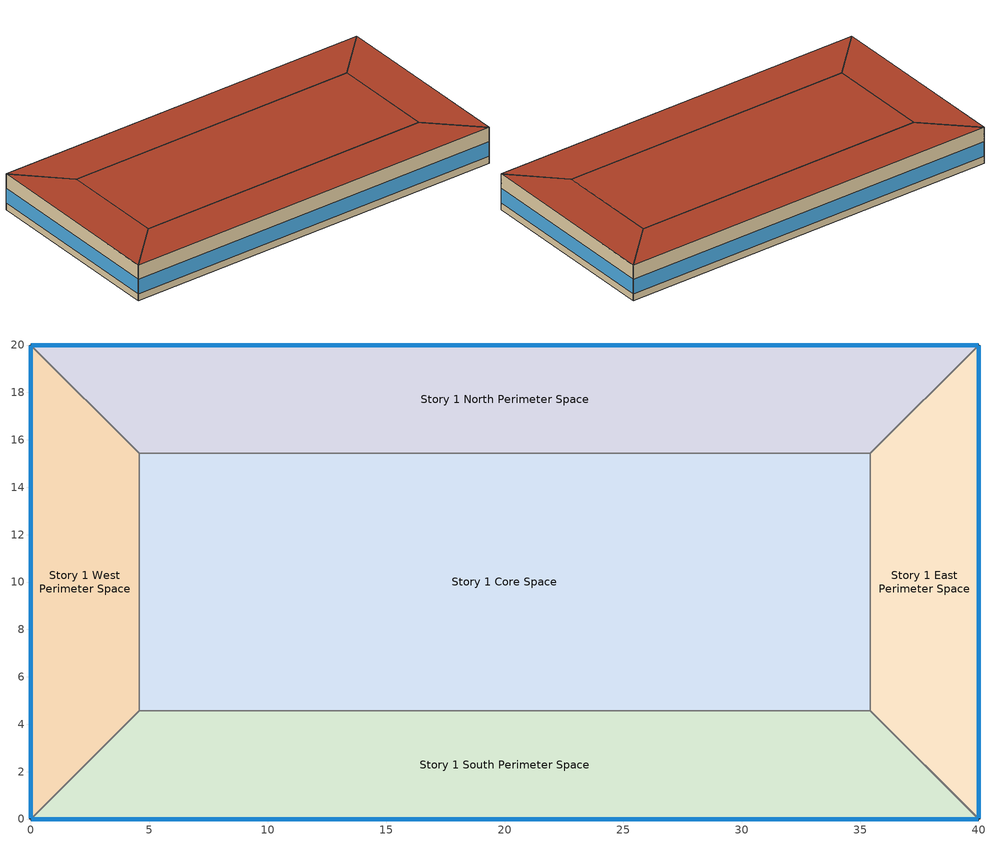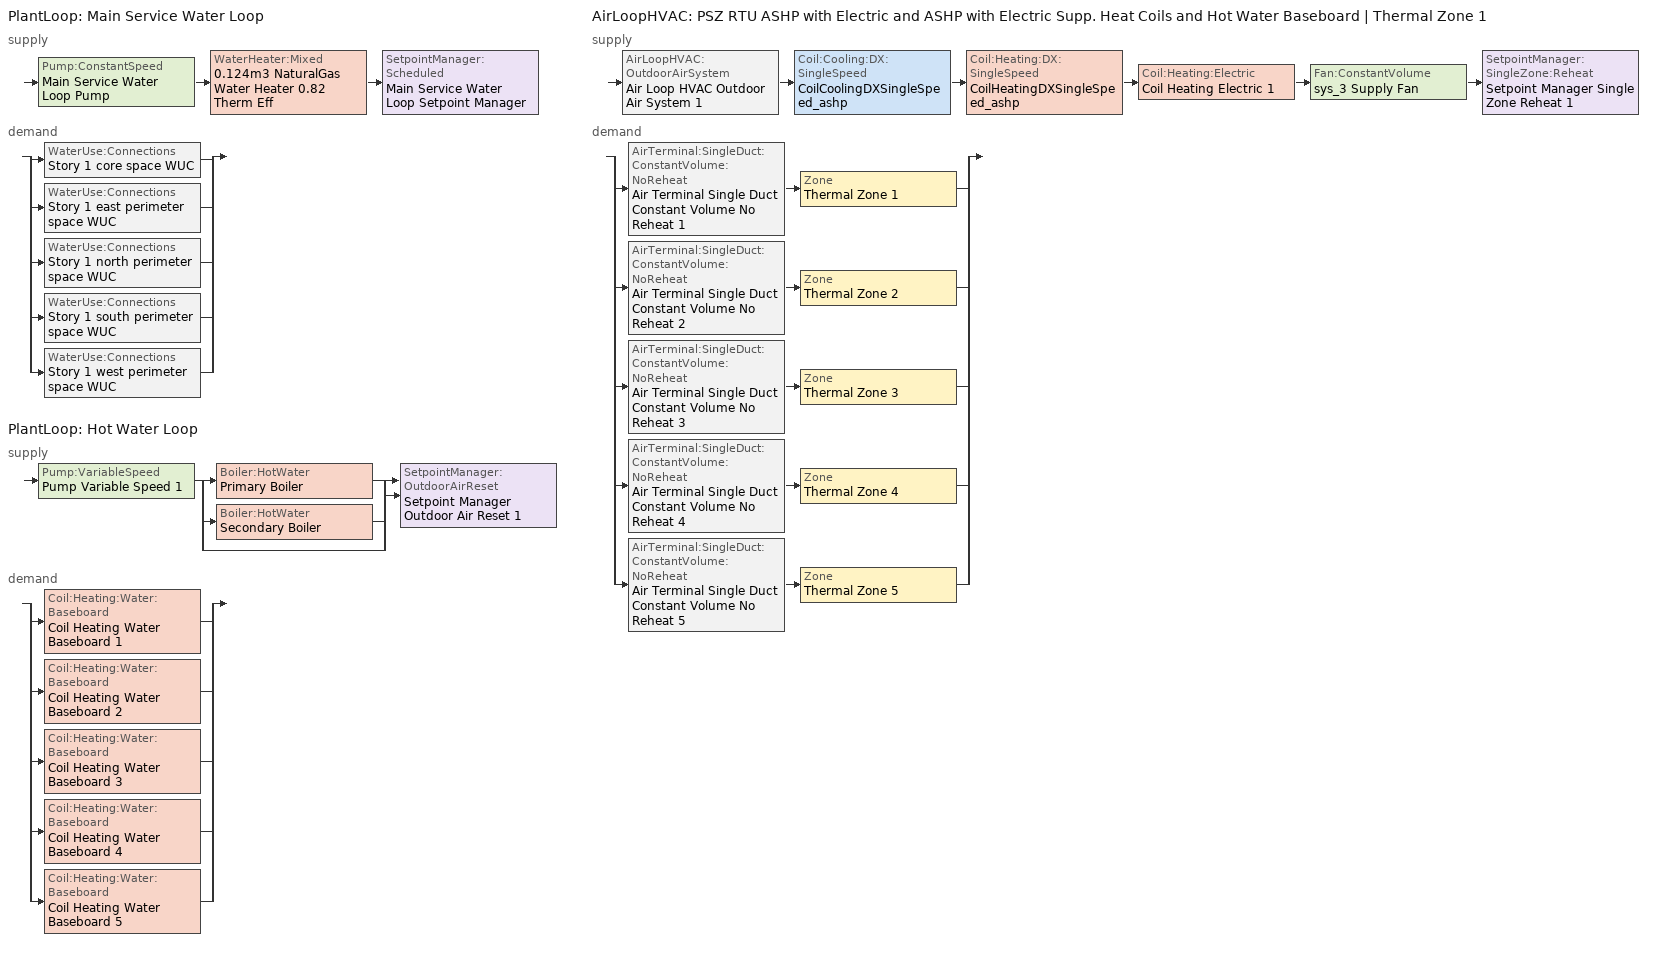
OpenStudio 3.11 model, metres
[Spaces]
Story 1 West Perimeter Space
 floor ground: 0,20 4.57,15.43 4.57,4.57 0,0 z0
 wall outside: 0,20 0,0 z0:3.8
 wall to Story 1 North Perimeter Space: 4.57,15.43 0,20 z0:3.8
 wall to Story 1 Core Space: 4.57,4.57 4.57,15.43 z0:3.8
 wall to Story 1 South Perimeter Space: 0,0 4.57,4.57 z0:3.8
 window: 0,19.97 0,0.03 z0.76:2.28
 roof outside: 0,0 4.57,4.57 4.57,15.43 0,20 z3.8
Story 1 North Perimeter Space
 floor ground: 40,20 35.43,15.43 4.57,15.43 0,20 z0
 wall outside: 40,20 0,20 z0:3.8
 wall to Story 1 East Perimeter Space: 35.43,15.43 40,20 z0:3.8
 wall to Story 1 Core Space: 4.57,15.43 35.43,15.43 z0:3.8
 window: 39.97,20 0.03,20 z0.76:2.28
 roof outside: 35.43,15.43 40,20 0,20 4.57,15.43 z3.8
Story 1 East Perimeter Space
 floor ground: 40,20 40,0 35.43,4.57 35.43,15.43 z0
 wall outside: 40,0 40,20 z0:3.8
 wall to Story 1 South Perimeter Space: 35.43,4.57 40,0 z0:3.8
 wall to Story 1 Core Space: 35.43,15.43 35.43,4.57 z0:3.8
 window: 40,0.03 40,19.97 z0.76:2.28
 roof outside: 40,0 40,20 35.43,15.43 35.43,4.57 z3.8
Story 1 South Perimeter Space
 floor ground: 35.43,4.57 40,0 0,0 4.57,4.57 z0
 wall outside: 0,0 40,0 z0:3.8
 wall to Story 1 Core Space: 35.43,4.57 4.57,4.57 z0:3.8
 window: 0.03,0 39.97,0 z0.76:2.28
 roof outside: 40,0 35.43,4.57 4.57,4.57 0,0 z3.8
Story 1 Core Space
 floor ground: 35.43,15.43 35.43,4.57 4.57,4.57 4.57,15.43 z0
 roof outside: 35.43,4.57 35.43,15.43 4.57,15.43 4.57,4.57 z3.8
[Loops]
PlantLoop 'Main Service Water Loop'
 supply: Pump:ConstantSpeed 'Main Service Water Loop Pump' > WaterHeater:Mixed '0.124m3 NaturalGas Water Heater 0.82 Therm Eff' > SetpointManager:Scheduled 'Main Service Water Loop Setpoint Manager'
 demand: split
  | WaterUse:Connections 'Story 1 core space WUC'
  | WaterUse:Connections 'Story 1 east perimeter space WUC'
  | WaterUse:Connections 'Story 1 north perimeter space WUC'
  | WaterUse:Connections 'Story 1 south perimeter space WUC'
  | WaterUse:Connections 'Story 1 west perimeter space WUC'
PlantLoop 'Hot Water Loop'
 supply: Pump:VariableSpeed 'Pump Variable Speed 1' > split
  | Boiler:HotWater 'Primary Boiler'
  | Boiler:HotWater 'Secondary Boiler'
  | bypass
  join > SetpointManager:OutdoorAirReset 'Setpoint Manager Outdoor Air Reset 1'
 demand: split
  | Coil:Heating:Water:Baseboard 'Coil Heating Water Baseboard 1'
  | Coil:Heating:Water:Baseboard 'Coil Heating Water Baseboard 2'
  | Coil:Heating:Water:Baseboard 'Coil Heating Water Baseboard 3'
  | Coil:Heating:Water:Baseboard 'Coil Heating Water Baseboard 4'
  | Coil:Heating:Water:Baseboard 'Coil Heating Water Baseboard 5'
AirLoopHVAC 'PSZ RTU ASHP with Electric and ASHP with Electric Supp. Heat Coils and Hot Water Baseboard | Thermal Zone 1'
 supply: AirLoopHVAC:OutdoorAirSystem 'Air Loop HVAC Outdoor Air System 1' > Coil:Cooling:DX:SingleSpeed 'CoilCoolingDXSingleSpeed_ashp' > Coil:Heating:DX:SingleSpeed 'CoilHeatingDXSingleSpeed_ashp' > Coil:Heating:Electric 'Coil Heating Electric 1' > Fan:ConstantVolume 'sys_3 Supply Fan' > SetpointManager:SingleZone:Reheat 'Setpoint Manager Single Zone Reheat 1'
 demand: split
  | AirTerminal:SingleDuct:ConstantVolume:NoReheat 'Air Terminal Single Duct Constant Volume No Reheat 1' > Zone 'Thermal Zone 1'
  | AirTerminal:SingleDuct:ConstantVolume:NoReheat 'Air Terminal Single Duct Constant Volume No Reheat 2' > Zone 'Thermal Zone 2'
  | AirTerminal:SingleDuct:ConstantVolume:NoReheat 'Air Terminal Single Duct Constant Volume No Reheat 3' > Zone 'Thermal Zone 3'
  | AirTerminal:SingleDuct:ConstantVolume:NoReheat 'Air Terminal Single Duct Constant Volume No Reheat 4' > Zone 'Thermal Zone 4'
  | AirTerminal:SingleDuct:ConstantVolume:NoReheat 'Air Terminal Single Duct Constant Volume No Reheat 5' > Zone 'Thermal Zone 5'
[Building]
Small Office: North Axis {deg}=-0; Space Type=ASHRAE 189.1-2009 ClimateZone 4-8 SmallOffice; Default Construction Set=ASHRAE 189.1-2009 ClimateZone 5 (smoff) ConstSet
[ClimateZones]
Climate Zone Institution Name 1=ASHRAE; Climate Zone Document Name 1=ANSI/ASHRAE Standard 169; Climate Zone Document Year 1=2006; Climate Zone Institution Name 2=CEC; Climate Zone Document Name 2=California Climate Zone Descriptions; Climate Zone Document Year 2=1995
[Site]
Site 1: Latitude {deg}=43.67; Longitude {deg}=-79.63; Time Zone {hr}=-5; Elevation {m}=173
[SizingPeriod:DesignDay] Barometric Pressure {Pa}=99264; Sky Clearness=0; Rain Indicator=No; Snow Indicator=No; Day of Month=21; Daylight Saving Time Indicator=No; Dry-Bulb Temperature Range Modifier Type=DefaultMultipliers
Name | Maximum Dry-Bulb Temperature {C} | Daily Dry-Bulb Temperature Range {deltaC} | Wind Speed {m/s} | Wind Direction {deg} | Month | Day Type | Humidity Condition Type | Wetbulb or DewPoint at Maximum Dry-Bulb {C} | Solar Model Indicator | ASHRAE Clear Sky Optical Depth for Beam Irradiance | ASHRAE Clear Sky Optical Depth for Diffuse Irradiance | Enthalpy at Maximum Dry-Bulb {J/kg}
Toronto Int'l Ann Clg .4% Condns DB=>MWB | 31.2 | 10.2 | 5.8 | 270 | 7 | SummerDesignDay | Wetbulb | 22.2 | ASHRAETau | 0.473 | 1.952
Toronto Int'l Ann Clg .4% Condns WB=>MDB | 29 | 10.2 | 5.8 | 270 | 7 | SummerDesignDay | Wetbulb | 23.6 | ASHRAETau | 0.473 | 1.952
Toronto Int'l Ann Clg .4% Condns Enth=>MDB | 29.1 | 10.2 | 5.8 | 270 | 7 | SummerDesignDay | Enthalpy |  | ASHRAETau | 0.473 | 1.952 | 71300
Toronto Int'l Ann Htg 99.6% Condns DB | -18.8 | 0 | 4.3 | 340 | 1 | WinterDesignDay | Wetbulb | -18.8 | ASHRAEClearSky
Toronto Int'l Ann Clg .4% Condns DP=>MDB | 26.5 | 10.2 | 5.8 | 270 | 7 | SummerDesignDay | Dewpoint | 21.9 | ASHRAETau | 0.473 | 1.952
Toronto Int'l Ann Hum_n 99.6% Condns DP=>MCDB | -18.3 | 0 | 4.3 | 340 | 1 | WinterDesignDay | Dewpoint | -23.6 | ASHRAEClearSky
Toronto Int'l Ann Htg Wind 99.6% Condns WS=>MCDB | -6.9 | 0 | 14 | 340 | 1 | WinterDesignDay | Wetbulb | -6.9 | ASHRAEClearSky
[Construction]
000 ExtSlabCarpet 4in ClimateZone 1-8: MAT-CC05 4 HW CONCRETE, CP02 CARPET PAD
000 Exterior Door: 000 F08 Metal surface, 000 I01 25mm insulation board
000 Exterior Window: 000 Clear 3mm, 000 Air 13mm, 000 Clear 3mm
000 Interior Ceiling: 000 M11 100mm lightweight concrete, 000 F05 Ceiling air space resistance, 000 F16 Acoustic tile
000 Interior Door; 000 Interior Partition: 000 G05 25mm wood
000 Interior Floor: 000 F16 Acoustic tile, 000 F05 Ceiling air space resistance, 000 M11 100mm lightweight concrete
000 Interior Wall: 000 G01a 19mm gypsum board, 000 F04 Wall air space resistance, 000 G01a 19mm gypsum board
000 Interior Window: 000 Clear 3mm
ASHRAE 189.1-2009 ExtRoof IEAD ClimateZone 2-5: Roof Membrane, Roof Insulation [21], Metal Decking
ASHRAE 189.1-2009 ExtWall Mass ClimateZone 5: 1IN Stucco, 8IN Concrete HW, Wall Insulation [40], 1/2IN Gypsum
ASHRAE 189.1-2009 ExtWindow ClimateZone 4-5: Theoretical Glass [207]
[DefaultConstructionSet]
ASHRAE 189.1-2009 ClimateZone 5 (smoff) ConstSet: Default Exterior Surface Constructions=ASHRAE 189.1-2009 ClimateZone 5 (smoff) Exterior DefSurfCons; Default Interior Surface Constructions=000 Interior DefSurfCons; Default Ground Contact Surface Constructions=000 Ground DefSurfCons; Default Exterior SubSurface Constructions=ASHRAE 189.1-2009 ClimateZone 5 (smoff) Exterior DefSubCons; Default Interior SubSurface Constructions=000 Interior DefSubCons; Interior Partition Construction=000 Interior Partition
[DefaultSubSurfaceConstructions] Glass Door Construction=000 Exterior Window; Skylight Construction=000 Exterior Window; Tubular Daylight Dome Construction=000 Interior Window; Tubular Daylight Diffuser Construction=000 Interior Window
Name | Fixed Window Construction | Operable Window Construction | Door Construction
000 Interior DefSubCons | 000 Interior Window | 000 Interior Window | 000 Interior Door
ASHRAE 189.1-2009 ClimateZone 5 (smoff) Exterior DefSubCons | ASHRAE 189.1-2009 ExtWindow ClimateZone 4-5 | ASHRAE 189.1-2009 ExtWindow ClimateZone 4-5 | 000 Exterior Door
[DefaultSurfaceConstructions]
Name | Floor Construction | Wall Construction | Roof Ceiling Construction
000 Ground DefSurfCons | 000 ExtSlabCarpet 4in ClimateZone 1-8 | 000 ExtSlabCarpet 4in ClimateZone 1-8 | 000 ExtSlabCarpet 4in ClimateZone 1-8
000 Interior DefSurfCons | 000 Interior Floor | 000 Interior Wall | 000 Interior Ceiling
ASHRAE 189.1-2009 ClimateZone 5 (smoff) Exterior DefSurfCons | 000 ExtSlabCarpet 4in ClimateZone 1-8 | ASHRAE 189.1-2009 ExtWall Mass ClimateZone 5 | ASHRAE 189.1-2009 ExtRoof IEAD ClimateZone 2-5
[Material]
Name | Roughness | Thickness {m} | Conductivity {W/m-K} | Density {kg/m3} | Specific Heat {J/kg-K} | Thermal Absorptance | Solar Absorptance | Visible Absorptance
000 F08 Metal surface | Smooth | 0.0008 | 45.28 | 7824 | 500
000 F16 Acoustic tile | MediumSmooth | 0.0191 | 0.06 | 368 | 590
000 G01a 19mm gypsum board | MediumSmooth | 0.019 | 0.16 | 800 | 1090
000 G05 25mm wood | MediumSmooth | 0.0254 | 0.15 | 608 | 1630
000 I01 25mm insulation board | MediumRough | 0.0254 | 0.03 | 43 | 1210
000 M11 100mm lightweight concrete | MediumRough | 0.1016 | 0.53 | 1280 | 840
1/2IN Gypsum | Smooth | 0.0127 | 0.16 | 784.9 | 830 | 0.9 | 0.92 | 0.92
1IN Stucco | Smooth | 0.0253 | 0.6918 | 1858 | 837 | 0.9 | 0.92 | 0.92
8IN Concrete HW | MediumRough | 0.2033 | 1.7296 | 2243 | 837 | 0.9 | 0.65 | 0.65
MAT-CC05 4 HW CONCRETE | Rough | 0.1016 | 1.311 | 2240 | 836.8 | 0.9 | 0.7 | 0.7
Metal Decking | MediumSmooth | 0.0015 | 45.006 | 7680 | 418.4 | 0.9 | 0.7 | 0.3
Roof Insulation [21] | MediumRough | 0.2105 | 0.049 | 265 | 836.8 | 0.9 | 0.7 | 0.7
Roof Membrane | VeryRough | 0.0095 | 0.16 | 1121.29 | 1460 | 0.9 | 0.7 | 0.7
Wall Insulation [40] | MediumRough | 0.0794 | 0.0432 | 91 | 837 | 0.9 | 0.5 | 0.5
[Material:AirGap]
Name | Thermal Resistance
000 F04 Wall air space resistance | 0.15
000 F05 Ceiling air space resistance | 0.18
[Material:NoMass]
CP02 CARPET PAD: Roughness=VeryRough; Thermal Resistance=0.2165; Thermal Absorptance=0.9; Solar Absorptance=0.7; Visible Absorptance=0.8
[WindowMaterial:Gas]
000 Air 13mm: Gas Type=Air; Thickness=0.0127
[WindowMaterial:Glazing] Optical Data Type=SpectralAverage; Thickness=0.003; Infrared Transmittance at Normal Incidence=0
Name | Solar Transmittance at Normal Incidence | Front Side Solar Reflectance at Normal Incidence | Back Side Solar Reflectance at Normal Incidence | Visible Transmittance at Normal Incidence | Front Side Visible Reflectance at Normal Incidence | Back Side Visible Reflectance at Normal Incidence | Front Side Infrared Hemispherical Emissivity | Back Side Infrared Hemispherical Emissivity | Conductivity | Dirt Correction Factor for Solar and Visible Transmittance | Solar Diffusing
000 Clear 3mm | 0.837 | 0.075 | 0.075 | 0.898 | 0.081 | 0.081 | 0.84 | 0.84 | 0.9
Theoretical Glass [207] | 0.3311 | 0.6189 | 0.6189 | 0.44 | 0.51 | 0.51 | 0.9 | 0.9 | 0.0133 | 1 | No
[DefaultScheduleSet]
SmallOffice Schedules: Number of People Schedule=NECB-A-Occupancy; People Activity Level Schedule=NECB-Activity; Lighting Schedule=NECB-A-Lighting; Electric Equipment Schedule=NECB-A-Electric-Equipment; Infiltration Schedule=Small Office Infil Quarter On
[DesignSpecification:OutdoorAir]
SmallOffice Outdoor Air: Outdoor Air Method=Sum; Outdoor Air Flow per Person=0.00253908; Outdoor Air Flow per Floor Area=0.0003048; Outdoor Air Flow Rate=0; Outdoor Air Flow Air Changes per Hour=0
[ElectricEquipment]
ASHRAE 189.1-2009 ClimateZone 4-8 SmallOffice ElecInst: Electric Equipment Definition=ASHRAE 189.1-2009 ClimateZone 4-8 SmallOffice ElecDef; Space or SpaceType=ASHRAE 189.1-2009 ClimateZone 4-8 SmallOffice
[ElectricEquipment:Definition]
ASHRAE 189.1-2009 ClimateZone 4-8 SmallOffice ElecDef: Design Level Calculation Method=Watts/Area; Watts per Space Floor Area=7.50273; Fraction Radiant=0.5
[Lights]
ASHRAE 189.1-2009 ClimateZone 4-8 SmallOffice LightsInst: Lights Definition=ASHRAE 189.1-2009 ClimateZone 4-8 SmallOffice LightsDef; Space or SpaceType=ASHRAE 189.1-2009 ClimateZone 4-8 SmallOffice
[Lights:Definition]
ASHRAE 189.1-2009 ClimateZone 4-8 SmallOffice LightsDef: Design Level Calculation Method=Watts/Area; Watts per Space Floor Area=7.10001; Fraction Radiant=0.5; Fraction Visible=0.2
[People]
ASHRAE 189.1-2009 ClimateZone 4-8 SmallOffice PeopInst: People Definition=SmallOffice PeopDef; Space or SpaceType=ASHRAE 189.1-2009 ClimateZone 4-8 SmallOffice; Work Efficiency Schedule=Work Efficiency Schedule; Clothing Insulation Calculation Method=ClothingInsulationSchedule; Clothing Insulation Schedule=Clothing Schedule; Air Velocity Schedule=Air Velocity Schedule
[People:Definition]
SmallOffice PeopDef: Number of People Calculation Method=People/Area; People per Space Floor Area {person/m2}=0.0500182; Fraction Radiant=0.3
[SpaceInfiltration:DesignFlowRate]
ASHRAE 189.1-2009 ClimateZone 4-8 SmallOffice Infil: Space or SpaceType=ASHRAE 189.1-2009 ClimateZone 4-8 SmallOffice; Schedule=Always On; Design Flow Rate Calculation Method=Flow/ExteriorArea; Flow per Exterior Surface Area {m3/s-m2}=0.000250063; Density Basis=Outdoor
[SpaceType]
ASHRAE 189.1-2009 ClimateZone 4-8 SmallOffice: Default Schedule Set=SmallOffice Schedules; Design Specification Outdoor Air Object=SmallOffice Outdoor Air; Standards Building Type=Space Function; Standards Space Type=Office enclosed > 25 m2
[ThermostatSetpoint:DualSetpoint] Heating Setpoint Temperature Schedule=Small Office HtgSetp; Cooling Setpoint Temperature Schedule=Small Office ClgSetp
Thermal Zone 1 Thermostat; Thermal Zone 2 Thermostat; Thermal Zone 3 Thermostat; Thermal Zone 4 Thermostat; Thermal Zone 5 Thermostat
[BuildingStory]
Story 1: Nominal Z Coordinate {m}=0; Nominal Floor to Floor Height {m}=3.8
[Space] Building Story=Story 1
Name | Thermal Zone
Story 1 West Perimeter Space | Thermal Zone 2
Story 1 North Perimeter Space | Thermal Zone 3
Story 1 East Perimeter Space | Thermal Zone 4
Story 1 South Perimeter Space | Thermal Zone 1
Story 1 Core Space | Thermal Zone 5
[ThermalZone] Use Ideal Air Loads=No
Name | Thermostat
Thermal Zone 1 | Thermal Zone 1 Thermostat
Thermal Zone 2 | Thermal Zone 2 Thermostat
Thermal Zone 3 | Thermal Zone 3 Thermostat
Thermal Zone 4 | Thermal Zone 4 Thermostat
Thermal Zone 5 | Thermal Zone 5 Thermostat
[Sizing:Zone] Zone Cooling Design Supply Air Temperature Input Method=TemperatureDifference; Zone Cooling Design Supply Air Temperature {C}=14; Zone Cooling Design Supply Air Temperature Difference {deltaC}=11; Zone Heating Design Supply Air Temperature Input Method=TemperatureDifference; Zone Heating Design Supply Air Temperature {C}=40; Zone Heating Design Supply Air Temperature Difference {deltaC}=21; Zone Cooling Design Supply Air Humidity Ratio {kg-H2O/kg-air}=0.0085; Zone Heating Design Supply Air Humidity Ratio {kg-H2O/kg-air}=0.008; Zone Heating Sizing Factor=1.3; Zone Cooling Sizing Factor=1; Cooling Design Air Flow Method=DesignDay; Heating Design Air Flow Method=DesignDay; Account for Dedicated Outdoor Air System=No; Dedicated Outdoor Air System Control Strategy=NeutralSupplyAir; Dedicated Outdoor Air Low Setpoint Temperature for Design {C}=Autosize; Dedicated Outdoor Air High Setpoint Temperature for Design {C}=Autosize; Zone Load Sizing Method=Sensible Load Only No Latent Load; Zone Latent Cooling Design Supply Air Humidity Ratio Input Method=HumidityRatioDifference; Zone Cooling Design Supply Air Humidity Ratio Difference {kgWater/kgDryAir}=0.005; Zone Latent Heating Design Supply Air Humidity Ratio Input Method=HumidityRatioDifference; Zone Humidification Design Supply Air Humidity Ratio Difference {kgWater/kgDryAir}=0.005; Sizing Option=Coincident; Heating Coil Sizing Method=None; Maximum Heating Capacity To Cooling Load Sizing Ratio {W/W}=1
Thermal Zone 1; Thermal Zone 2; Thermal Zone 3; Thermal Zone 4; Thermal Zone 5
[Zone equipment]
Thermal Zone 1: Zone HVAC Baseboard Convective Water 1, Air Terminal Single Duct Constant Volume No Reheat 1
Thermal Zone 2: Zone HVAC Baseboard Convective Water 2, Air Terminal Single Duct Constant Volume No Reheat 2
Thermal Zone 3: Zone HVAC Baseboard Convective Water 3, Air Terminal Single Duct Constant Volume No Reheat 3
Thermal Zone 4: Zone HVAC Baseboard Convective Water 4, Air Terminal Single Duct Constant Volume No Reheat 4
Thermal Zone 5: Zone HVAC Baseboard Convective Water 5, Air Terminal Single Duct Constant Volume No Reheat 5
[PlantLoop] Glycol Concentration=0; Plant Loop Volume {m3}=Autocalculate; Load Distribution Scheme=Optimal
Name | Maximum Loop Temperature {C} | Fluid Type
Main Service Water Loop | 60
Hot Water Loop |  | Water
[Sizing:Plant] Loop Type=Heating; Sizing Option=NonCoincident; Zone Timesteps in Averaging Window=1; Coincident Sizing Factor Mode=None
Name | Design Loop Exit Temperature {C} | Loop Design Temperature Difference {deltaC}
Main Service Water Loop | 60 | 5
Hot Water Loop | 82 | 16
[SetpointManager:Scheduled]
Main Service Water Loop Setpoint Manager: Control Variable=Temperature; Schedule=SHW Temp 60.0C
[Pump:ConstantSpeed]
Main Service Water Loop Pump: Rated Flow Rate {m3/s}=autosize; Rated Pump Head {Pa}=179532; Rated Power Consumption {W}=autosize; Motor Efficiency=0.9; Fraction of Motor Inefficiencies to Fluid Stream=0; Pump Control Type=Intermittent; Design Power Sizing Method=PowerPerFlowPerPressure; Design Electric Power per Unit Flow Rate {W/(m3/s)}=348701.1; Design Shaft Power per Unit Flow Rate per Unit Head {W-s/m3-Pa}=1.28205
[WaterHeater:Mixed]
0.124m3 NaturalGas Water Heater 0.82 Therm Eff: Tank Volume {m3}=0.1239; Setpoint Temperature Schedule=SHW Temp 60.0C; Deadband Temperature Difference {deltaC}=2; Maximum Temperature Limit {C}=82.22; Heater Control Type=Cycle; Heater Maximum Capacity {W}=6473.8; Heater Fuel Type=NaturalGas; Heater Thermal Efficiency=0.82; Part Load Factor Curve=SWH-EFFFPLR-NECB2011; Off Cycle Parasitic Fuel Consumption Rate {W}=24.0769; Off Cycle Parasitic Fuel Type=NaturalGas; Off Cycle Parasitic Heat Fraction to Tank=0.8; On Cycle Parasitic Fuel Consumption Rate {W}=24.0769; On Cycle Parasitic Fuel Type=NaturalGas; On Cycle Parasitic Heat Fraction to Tank=0; Ambient Temperature Indicator=Schedule; Ambient Temperature Schedule=SHW Ambient Temp 22C; Off Cycle Loss Coefficient to Ambient Temperature {W/K}=4.48063; On Cycle Loss Coefficient to Ambient Temperature {W/K}=4.48063; Use Side Effectiveness=1; Source Side Effectiveness=1; Use Side Design Flow Rate {m3/s}=autosize; Source Side Design Flow Rate {m3/s}=autosize; Indirect Water Heating Recovery Time {hr}=1.5; Source Side Flow Control Mode=IndirectHeatPrimarySetpoint
[WaterHeater:Sizing]
0.124m3 NaturalGas Water Heater 0.82 Therm Eff: Design Mode=PeakDraw; Time Storage Can Meet Peak Draw {hr}=0.538503; Time for Tank Recovery {hr}=0; Nominal Tank Volume for Autosizing Plant Connections {m3}=1
[WaterUse:Equipment:Definition] Target Temperature Schedule=SHW Target 60.0C
Name | Peak Flow Rate {m3/s}
Story 1 core space Water Use Def | 8.01002e-06
Story 1 east perimeter space Water Use Def; Story 1 west perimeter space Water Use Def | 1.68535e-06
Story 1 north perimeter space Water Use Def; Story 1 south perimeter space Water Use Def | 3.86986e-06
[WaterUse:Equipment] Flow Rate Fraction Schedule=NECB-A-Service Water Heating
Name | Water Use Equipment Definition | Space
Story 1 core space | Story 1 core space Water Use Def | Story 1 Core Space
Story 1 east perimeter space | Story 1 east perimeter space Water Use Def | Story 1 East Perimeter Space
Story 1 north perimeter space | Story 1 north perimeter space Water Use Def | Story 1 North Perimeter Space
Story 1 south perimeter space | Story 1 south perimeter space Water Use Def | Story 1 South Perimeter Space
Story 1 west perimeter space | Story 1 west perimeter space Water Use Def | Story 1 West Perimeter Space
[WaterUse:Connections] Drain Water Heat Exchanger Type=None; Drain Water Heat Exchanger Destination=Plant
Name | Water Use Equipment Name 1
Story 1 core space WUC | Story 1 core space
Story 1 east perimeter space WUC | Story 1 east perimeter space
Story 1 north perimeter space WUC | Story 1 north perimeter space
Story 1 south perimeter space WUC | Story 1 south perimeter space
Story 1 west perimeter space WUC | Story 1 west perimeter space
[Pump:VariableSpeed]
Pump Variable Speed 1: Pump Control Type=Intermittent; Skin Loss Radiative Fraction=0.5; Design Power Sizing Method=PowerPerFlowPerPressure; Design Electric Power per Unit Flow Rate {W/(m3/s)}=348701.1; Design Shaft Power per Unit Flow Rate per Unit Head {W-s/m3-Pa}=1.28205; Design Minimum Flow Rate Fraction=0
[Boiler:HotWater] Fuel Type=NaturalGas; Water Outlet Upper Temperature Limit {C}=99; Boiler Flow Mode=ConstantFlow; On Cycle Parasitic Electric Load {W}=0; Off Cycle Parasitic Fuel Load {W}=0; Sizing Factor=1
Primary Boiler; Secondary Boiler
[SetpointManager:OutdoorAirReset]
Setpoint Manager Outdoor Air Reset 1: Control Variable=Temperature; Setpoint at Outdoor Low Temperature {C}=82; Outdoor Low Temperature {C}=-16; Setpoint at Outdoor High Temperature {C}=60; Outdoor High Temperature {C}=0
[AirLoopHVAC]
PSZ RTU ASHP with Electric and ASHP with Electric Supp. Heat Coils and Hot Water Baseboard | Thermal Zone 1: Availability Schedule=Always On Discrete; Design Supply Air Flow Rate {m3/s}=autosize; Design Return Air Flow Fraction of Supply Air Flow=1
[Sizing:System]
PSZ RTU ASHP with Electric and ASHP with Electric Supp. Heat Coils and Hot Water Baseboard | Thermal Zone 1: Type of Load to Size On=Sensible; Design Outdoor Air Flow Rate {m3/s}=Autosize; Central Heating Maximum System Air Flow Ratio=1; Preheat Design Temperature {C}=7; Preheat Design Humidity Ratio {kg-H2O/kg-Air}=0.008; Precool Design Temperature {C}=13; Precool Design Humidity Ratio {kg-H2O/kg-Air}=0.008; Central Cooling Design Supply Air Temperature {C}=13; Central Heating Design Supply Air Temperature {C}=43; Sizing Option=NonCoincident; 100% Outdoor Air in Cooling=No; 100% Outdoor Air in Heating=No; Central Cooling Design Supply Air Humidity Ratio {kg-H2O/kg-Air}=0.0085; Central Heating Design Supply Air Humidity Ratio {kg-H2O/kg-Air}=0.008; Cooling Design Air Flow Method=DesignDay; Cooling Design Air Flow Rate {m3/s}=0; Heating Design Air Flow Method=DesignDay; Heating Design Air Flow Rate {m3/s}=0; System Outdoor Air Method=ZoneSum; Zone Maximum Outdoor Air Fraction=1; Cooling Supply Air Flow Rate Per Floor Area {m3/s-m2}=0.00996765; Cooling Fraction of Autosized Cooling Supply Air Flow Rate=1; Cooling Supply Air Flow Rate Per Unit Cooling Capacity {m3/s-W}=3.94755e-05; Heating Supply Air Flow Rate Per Floor Area {m3/s-m2}=0.00996765; Heating Fraction of Autosized Heating Supply Air Flow Rate=1; Heating Fraction of Autosized Cooling Supply Air Flow Rate=1; Heating Supply Air Flow Rate Per Unit Heating Capacity {m3/s-W}=3.15882e-05; Cooling Design Capacity Method=CoolingDesignCapacity; Cooling Design Capacity {W}=autosize; Cooling Design Capacity Per Floor Area {W/m2}=234.7; Fraction of Autosized Cooling Design Capacity=1; Heating Design Capacity Method=HeatingDesignCapacity; Heating Design Capacity {W}=autosize; Heating Design Capacity Per Floor Area {W/m2}=157; Fraction of Autosized Heating Design Capacity=1; Central Cooling Capacity Control Method=OnOff; Occupant Diversity=autosize; Heating Coil Sizing Method=None; Maximum Heating Capacity To Cooling Capacity Sizing Ratio {W/W}=1
[Fan:ConstantVolume]
sys_3 Supply Fan: Availability Schedule=Always On Discrete; Maximum Flow Rate {m3/s}=AutoSize
[Coil:Cooling:DX:SingleSpeed]
CoilCoolingDXSingleSpeed_ashp: Availability Schedule=Always On Discrete; Rated Total Cooling Capacity {W}=autosize; Rated Sensible Heat Ratio=autosize; Rated COP {W/W}=3; Rated Air Flow Rate {m3/s}=autosize; Rated Evaporator Fan Power Per Volume Flow Rate 2017 {W/(m3/s)}=773.3; Rated Evaporator Fan Power Per Volume Flow Rate 2023 {W/(m3/s)}=934.4; Total Cooling Capacity Function of Temperature Curve=DXCOOL-NECB2011-REF-CAPFT; Total Cooling Capacity Function of Flow Fraction Curve=DXCOOL-NECB2011-REF-CAPFFLOW; Energy Input Ratio Function of Temperature Curve=DXCOOL-NECB2011-REF-COOLEIRFT; Energy Input Ratio Function of Flow Fraction Curve=DXCOOL-NECB2011-REF-EIRFFLOW; Part Load Fraction Correlation Curve=DXCOOL-NECB2011-REF-COOLPLFFPLR; Minimum Outdoor Dry-Bulb Temperature for Compressor Operation {C}=-25; Nominal Time for Condensate Removal to Begin {s}=0; Ratio of Initial Moisture Evaporation Rate and Steady State Latent Capacity=0; Maximum Cycling Rate {cycles/hr}=0; Latent Capacity Time Constant {s}=0; Condenser Type=AirCooled; Evaporative Condenser Effectiveness=0.9; Evaporative Condenser Air Flow Rate {m3/s}=autosize; Evaporative Condenser Pump Rated Power Consumption {W}=autosize; Crankcase Heater Capacity {W}=0; Maximum Outdoor Dry-Bulb Temperature for Crankcase Heater Operation {C}=10; Basin Heater Capacity {W/K}=0; Basin Heater Setpoint Temperature {C}=2
[Coil:Heating:DX:SingleSpeed]
CoilHeatingDXSingleSpeed_ashp: Availability Schedule=Always On Discrete; Rated Total Heating Capacity {W}=Autosize; Rated COP {W/W}=5; Rated Air Flow Rate {m3/s}=Autosize; Rated Supply Fan Power Per Volume Flow Rate 2017 {W/(m3/s)}=773.3; Rated Supply Fan Power Per Volume Flow Rate 2023 {W/(m3/s)}=934.4; Total Heating Capacity Function of Temperature Curve=DXHEAT-NECB2011-REF-CAPFT; Total Heating Capacity Function of Flow Fraction Curve=DXHEAT-NECB2011-REF-CAPFFLOW; Energy Input Ratio Function of Temperature Curve=DXHEAT-NECB2011-REF-EIRFT; Energy Input Ratio Function of Flow Fraction Curve=DXHEAT-NECB2011-REF-EIRFFLOW; Part Load Fraction Correlation Curve=DXHEAT-NECB2011-REF-PLFFPLR; Minimum Outdoor Dry-Bulb Temperature for Compressor Operation {C}=-10; Defrost Strategy=Resistive; Defrost Control=Timed; Defrost Time Period Fraction=0.166667; Resistive Defrost Heater Capacity {W}=2000
[Coil:Heating:Electric]
Coil Heating Electric 1: Availability Schedule=Always On Discrete
[Controller:OutdoorAir]
Controller Outdoor Air 1: Minimum Outdoor Air Flow Rate {m3/s}=autosize; Maximum Outdoor Air Flow Rate {m3/s}=Autosize; Economizer Control Type=NoEconomizer; Economizer Control Action Type=ModulateFlow; Economizer Maximum Limit Dry-Bulb Temperature {C}=28; Economizer Maximum Limit Enthalpy {J/kg}=64000; Economizer Minimum Limit Dry-Bulb Temperature {C}=-100; Lockout Type=NoLockout; Minimum Limit Type=FixedMinimum; Controller Mechanical Ventilation=Controller Mechanical Ventilation 1; High Humidity Control=No; High Humidity Outdoor Air Flow Ratio=1; Control High Indoor Humidity Based on Outdoor Humidity Ratio=Yes; Heat Recovery Bypass Control Type=BypassWhenWithinEconomizerLimits; Economizer Operation Staging=InterlockedWithMechanicalCooling
[Controller:MechanicalVentilation]
Controller Mechanical Ventilation 1: Availability Schedule=Always On Discrete; System Outdoor Air Method=ZoneSum
[AirLoopHVAC:OutdoorAirSystem]
Air Loop HVAC Outdoor Air System 1: Controller=Controller Outdoor Air 1
[SetpointManager:SingleZone:Reheat]
Setpoint Manager Single Zone Reheat 1: Minimum Supply Air Temperature {C}=13; Maximum Supply Air Temperature {C}=43; Control Zone=Thermal Zone 1
[Coil:Heating:Water:Baseboard] Heating Design Capacity Method=HeatingDesignCapacity; Heating Design Capacity {W}=autosize; Heating Design Capacity Per Floor Area {W/m2}=0; Fraction of Autosized Heating Design Capacity=0.8
Coil Heating Water Baseboard 1; Coil Heating Water Baseboard 2; Coil Heating Water Baseboard 3; Coil Heating Water Baseboard 4; Coil Heating Water Baseboard 5
[ZoneHVAC:Baseboard:Convective:Water] Availability Schedule=Always On Discrete
Name | Heating Coil
Zone HVAC Baseboard Convective Water 1 | Coil Heating Water Baseboard 1
Zone HVAC Baseboard Convective Water 2 | Coil Heating Water Baseboard 2
Zone HVAC Baseboard Convective Water 3 | Coil Heating Water Baseboard 3
Zone HVAC Baseboard Convective Water 4 | Coil Heating Water Baseboard 4
Zone HVAC Baseboard Convective Water 5 | Coil Heating Water Baseboard 5
[AirTerminal:SingleDuct:ConstantVolume:NoReheat] Availability Schedule=Always On Discrete; Maximum Air Flow Rate {m3/s}=AutoSize
Air Terminal Single Duct Constant Volume No Reheat 1; Air Terminal Single Duct Constant Volume No Reheat 2; Air Terminal Single Duct Constant Volume No Reheat 3; Air Terminal Single Duct Constant Volume No Reheat 4; Air Terminal Single Duct Constant Volume No Reheat 5
[Schedule:Constant]
Always On Discrete: Value=1
[Schedule:Ruleset]
Name | Default Day Schedule | Summer Design Day Schedule | Winter Design Day Schedule
Always On | Always On Default Schedule | Always On Summer Design Day | Always On Winter Design Day
Small Office HtgSetp | Small Office HtgSetp Default Schedule | Small Office HtgSetp Summer Design Day | Small Office HtgSetp Winter Design Day
Small Office Infil Quarter On | Small Office Infil Quarter On Default Schedule | Small Office Infil Quarter On Summer Design Day | Small Office Infil Quarter On Winter Design Day
Small Office ClgSetp | Small Office ClgSetp Default Schedule | Small Office ClgSetp Summer Design Day | Small Office ClgSetp Winter Design Day
Clothing Schedule | Clothing Schedule Default Winter Clothes
Air Velocity Schedule | Air Velocity Schedule Default
Work Efficiency Schedule | Work Efficiency Schedule Default
NECB-A-Occupancy | NECB-A-Occupancy Default
NECB-Activity | NECB-Activity Default | NECB-Activity Summer Design Day | NECB-Activity Winter Design Day
NECB-A-Electric-Equipment | NECB-A-Electric-Equipment Default
NECB-A-Lighting | NECB-A-Lighting Default
SHW Temp 60.0C | SHW Temp 60.0C Default
SHW Ambient Temp 22C | SHW Ambient Temp 22C Default
SHW Target 60.0C | SHW Target 60.0C Default
NECB-A-Service Water Heating | NECB-A-Service Water Heating Default
[Schedule:Day]
Always On Default Schedule; Always On Winter Design Day; Always On Summer Design Day; Small Office Infil Quarter On Rule 1 Day Schedule: No, 24, 0, 1
Small Office HtgSetp Default Schedule: No, 6, 0, 15.6, 22, 0, 21, 24, 0, 15.6
Small Office HtgSetp Rule 2 Day Schedule: No, 6, 0, 15.6, 18, 0, 21, 24, 0, 15.6
Small Office HtgSetp Winter Design Day: No, 24, 0, 21
Small Office HtgSetp Rule 1 Day Schedule; Small Office HtgSetp Summer Design Day: No, 24, 0, 15.6
Small Office Infil Quarter On Default Schedule; Small Office Infil Quarter On Summer Design Day: No, 6, 0, 1, 22, 0, 0.25, 24, 0, 1
Small Office Infil Quarter On Rule 2 Day Schedule; Small Office Infil Quarter On Winter Design Day: No, 6, 0, 1, 18, 0, 0.25, 24, 0, 1
Small Office ClgSetp Default Schedule; Small Office ClgSetp Summer Design Day: No, 6, 0, 26.7, 22, 0, 24, 24, 0, 26.7
Small Office ClgSetp Rule 2 Day Schedule: No, 6, 0, 26.7, 18, 0, 24, 24, 0, 26.7
Small Office ClgSetp Rule 1 Day Schedule; Small Office ClgSetp Winter Design Day: No, 24, 0, 26.7
Clothing Schedule Default Winter Clothes: 24, 0, 1
Clothing Schedule Summer Clothes: 24, 0, 0.5
Air Velocity Schedule Default: 24, 0, 0.2
Work Efficiency Schedule Default: 24, 0, 0
NECB-A-Occupancy Default; NECB-A-Occupancy Default|Wkdy Day: No, 7, 0, 0, 8, 0, 0.1, 9, 0, 0.7, 12, 0, 0.9, 14, 0, 0.5, 17, 0, 0.9, 18, 0, 0.7, 19, 0, 0.3, 23, 0, 0.1, 24, 0, 0
NECB-A-Occupancy Sat Day; NECB-A-Occupancy Sun|Hol Day: No, 24, 0, 0
NECB-Activity Default; NECB-Activity Winter Design Day; NECB-Activity Summer Design Day: No, 24, 0, 130
NECB-A-Electric-Equipment Default; NECB-A-Electric-Equipment Default|Wkdy Day: No, 7, 0, 0.2, 8, 0, 0.3, 9, 0, 0.8, 18, 0, 0.9, 19, 0, 0.5, 21, 0, 0.3, 24, 0, 0.2
NECB-A-Electric-Equipment Sat Day; NECB-A-Electric-Equipment Sun|Hol Day: No, 24, 0, 0.2
NECB-A-Lighting Default; NECB-A-Lighting Default|Wkdy Day: No, 7, 0, 0.05, 8, 0, 0.3, 9, 0, 0.8, 17, 0, 0.9, 18, 0, 0.8, 19, 0, 0.5, 21, 0, 0.3, 23, 0, 0.1, 24, 0, 0.05
NECB-A-Lighting Sat Day; NECB-A-Lighting Sun|Hol Day; NECB-A-Service Water Heating Sat Day; NECB-A-Service Water Heating Sun|Hol Day: No, 24, 0, 0.05
SHW Temp 60.0C Default; SHW Target 60.0C Default: 24, 0, 60
SHW Ambient Temp 22C Default: 24, 0, 22
NECB-A-Service Water Heating Default; NECB-A-Service Water Heating Default|Wkdy Day: No, 7, 0, 0.05, 8, 0, 0.1, 10, 0, 0.5, 16, 0, 0.9, 17, 0, 0.7, 18, 0, 0.5, 19, 0, 0.3, 22, 0, 0.2, 24, 0, 0.05
[Schedule:Rule] Date Specification Type=DateRange; Start Day=1
Name | Schedule Ruleset | Rule Order | Day Schedule | Apply Sunday | Apply Monday | Apply Tuesday | Apply Wednesday | Apply Thursday | Apply Friday | Apply Saturday | Start Month | End Month | End Day
Small Office HtgSetp Rule 2 | Small Office HtgSetp | 1 | Small Office HtgSetp Rule 2 Day Schedule | No | No | No | No | No | No | Yes | 1 | 12 | 31
Small Office HtgSetp Rule 1 | Small Office HtgSetp | 0 | Small Office HtgSetp Rule 1 Day Schedule | Yes | No | No | No | No | No | No | 1 | 12 | 31
Small Office Infil Quarter On Rule 2 | Small Office Infil Quarter On | 1 | Small Office Infil Quarter On Rule 2 Day Schedule | No | No | No | No | No | No | Yes | 1 | 12 | 31
Small Office Infil Quarter On Rule 1 | Small Office Infil Quarter On | 0 | Small Office Infil Quarter On Rule 1 Day Schedule | Yes | No | No | No | No | No | No | 1 | 12 | 31
Small Office ClgSetp Rule 2 | Small Office ClgSetp | 1 | Small Office ClgSetp Rule 2 Day Schedule | No | No | No | No | No | No | Yes | 1 | 12 | 31
Small Office ClgSetp Rule 1 | Small Office ClgSetp | 0 | Small Office ClgSetp Rule 1 Day Schedule | Yes | No | No | No | No | No | No | 1 | 12 | 31
Schedule Rule 1 | Clothing Schedule | 0 | Clothing Schedule Summer Clothes |  |  |  |  |  |  |  | 5 | 9 | 30
Schedule Rule 2 | NECB-A-Occupancy | 2 | NECB-A-Occupancy Default|Wkdy Day |  | Yes | Yes | Yes | Yes | Yes |  | 1 | 12 | 31
Schedule Rule 3 | NECB-A-Occupancy | 1 | NECB-A-Occupancy Sat Day |  |  |  |  |  |  | Yes | 1 | 12 | 31
Schedule Rule 4 | NECB-A-Occupancy | 0 | NECB-A-Occupancy Sun|Hol Day | Yes |  |  |  |  |  |  | 1 | 12 | 31
Schedule Rule 5 | NECB-A-Electric-Equipment | 2 | NECB-A-Electric-Equipment Default|Wkdy Day |  | Yes | Yes | Yes | Yes | Yes |  | 1 | 12 | 31
Schedule Rule 6 | NECB-A-Electric-Equipment | 1 | NECB-A-Electric-Equipment Sat Day |  |  |  |  |  |  | Yes | 1 | 12 | 31
Schedule Rule 7 | NECB-A-Electric-Equipment | 0 | NECB-A-Electric-Equipment Sun|Hol Day | Yes |  |  |  |  |  |  | 1 | 12 | 31
Schedule Rule 14 | NECB-A-Lighting | 2 | NECB-A-Lighting Default|Wkdy Day |  | Yes | Yes | Yes | Yes | Yes |  | 1 | 12 | 31
Schedule Rule 15 | NECB-A-Lighting | 1 | NECB-A-Lighting Sat Day |  |  |  |  |  |  | Yes | 1 | 12 | 31
Schedule Rule 16 | NECB-A-Lighting | 0 | NECB-A-Lighting Sun|Hol Day | Yes |  |  |  |  |  |  | 1 | 12 | 31
Schedule Rule 17 | NECB-A-Service Water Heating | 2 | NECB-A-Service Water Heating Default|Wkdy Day |  | Yes | Yes | Yes | Yes | Yes |  | 1 | 12 | 31
Schedule Rule 18 | NECB-A-Service Water Heating | 1 | NECB-A-Service Water Heating Sat Day |  |  |  |  |  |  | Yes | 1 | 12 | 31
Schedule Rule 19 | NECB-A-Service Water Heating | 0 | NECB-A-Service Water Heating Sun|Hol Day | Yes |  |  |  |  |  |  | 1 | 12 | 31
[Curve:Cubic]
Name | Coefficient1 Constant | Coefficient2 x | Coefficient3 x**2 | Coefficient4 x**3 | Minimum Value of x | Maximum Value of x
SWH-EFFFPLR-NECB2011 | 0.7576 | 1.0071 | -1.4443 | 0.6844 | 0 | 1
DXCOOL-NECB2011-REF-COOLPLFFPLR | 0.0277 | 4.9151 | -8.184 | 4.2702 | 0.7 | 1
DXHEAT-NECB2011-REF-CAPFT | 0.729009 | 0.0319275 | 0.000136404 | -8.748e-06 | -20 | 20
DXHEAT-NECB2011-REF-CAPFFLOW | 0.84 | 0.16 | 0 | 0 | 0.5 | 1.5
DXHEAT-NECB2011-REF-EIRFT | 1.2183 | -0.03612 | 0.00142 | -2.68e-05 | -20 | 20
DXHEAT-NECB2011-REF-PLFFPLR | 0.3696 | 2.3362 | -2.9577 | 1.2596 | 0.7 | 1
[Curve:Biquadratic] Minimum Value of x=13; Maximum Value of x=24; Minimum Value of y=24; Maximum Value of y=46
Name | Coefficient1 Constant | Coefficient2 x | Coefficient3 x**2 | Coefficient4 y | Coefficient5 y**2 | Coefficient6 x*y
DXCOOL-NECB2011-REF-CAPFT | 0.867905 | 0.0142459 | 0.000554364 | -0.00755748 | 3.3048e-05 | -0.000191808
DXCOOL-NECB2011-REF-COOLEIRFT | 0.116936 | 0.0284933 | -0.000411156 | 0.0214108 | 0.000161028 | -0.000679104
[Curve:Quadratic] Minimum Value of x=0; Maximum Value of x=1
Name | Coefficient1 Constant | Coefficient2 x | Coefficient3 x**2
DXCOOL-NECB2011-REF-CAPFFLOW; DXCOOL-NECB2011-REF-EIRFFLOW | 1 | 0 | 0
DXHEAT-NECB2011-REF-EIRFFLOW | 1.3824 | -0.4336 | 0.0512
